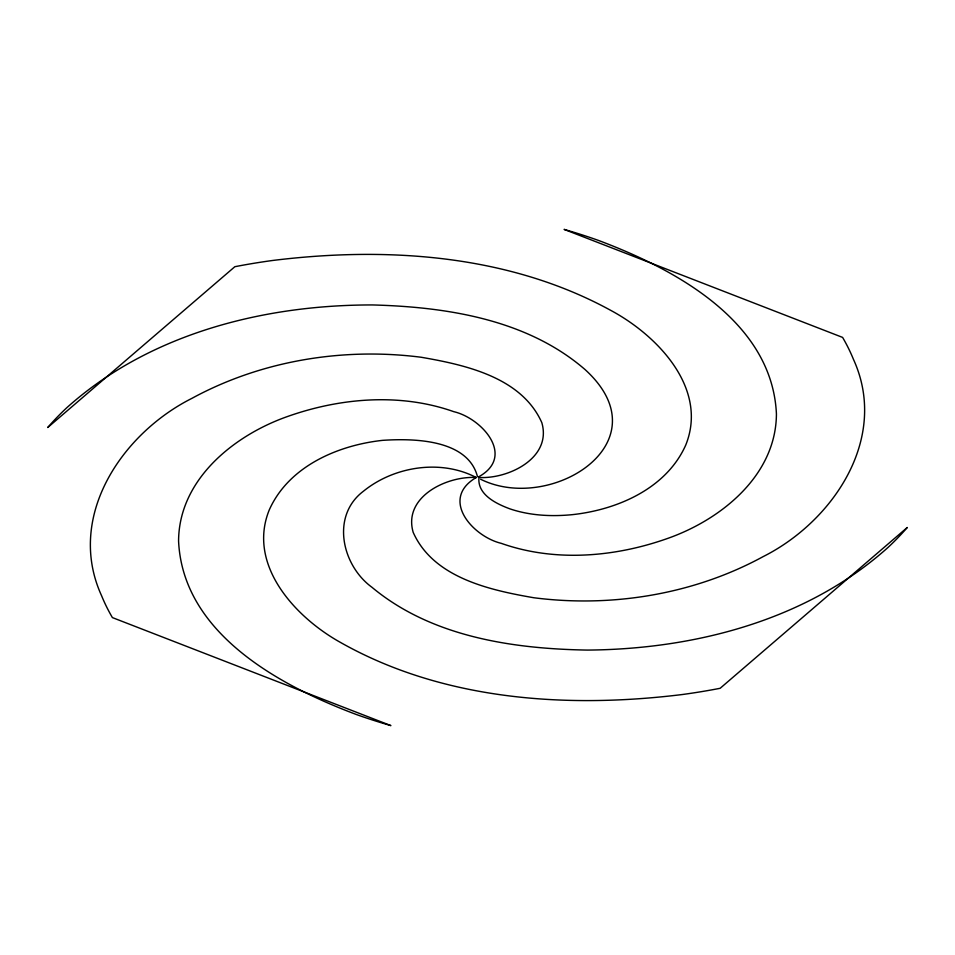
<?xml version="1.0" encoding="UTF-8"?>
<svg xmlns="http://www.w3.org/2000/svg" width="955" height="955" viewBox="0 0 955 955"><rect width="100%" height="100%" fill="white"/><g stroke="black" fill="none" stroke-linecap="round" stroke-linejoin="round"><path stroke-width="1.43" d="M476.235 477.512C439.396 499.095 472.821 536.531 501.196 543.323C554.783 562.292 614.745 557.195 667.652 538.429C721.18 519.58 776.081 475.435 776.427 414.004C772.225 321.19 674.624 269 598.367 240.385A418.923 241.866 0 0 0 564.095 229.391L842.608 337.413A418.923 241.866 0 0 1 853.376 359.175C889.451 438.011 833.273 521.37 763.117 556.634C693.748 594.404 611.928 607.774 533.833 597.746C489.521 590.083 433.379 577.703 413.181 532.353C402.843 496.815 446.868 475.745 476.235 477.512C440.852 458.997 394.129 466.303 363.485 491.18C330.657 515.867 341.854 565.396 371.961 587.289C431.326 636.782 512.537 648.839 587.48 650.08C694.715 649.233 806.915 620.284 888.198 547.287A418.923 241.866 0 0 0 907.25 527.494L720.154 688.292A418.923 241.866 0 0 1 682.443 694.512C567.33 708.717 443.263 700.576 340.434 642.405C295.513 617.419 246.951 565.133 269.215 510.03C288.553 466.47 337.557 445.281 382.489 440.362C413.551 438.261 467.747 439.169 477.476 476.605L478.479 476.927C516.094 456.383 481.798 418.171 453.804 411.677C400.217 392.708 340.255 397.805 287.348 416.571C233.82 435.42 178.919 479.565 178.573 540.996C182.775 633.81 280.376 686 356.633 714.615A418.923 241.866 0 0 0 390.905 725.609L112.392 617.587A418.923 241.866 0 0 1 101.624 595.825C65.549 516.989 121.727 433.63 191.883 398.366C261.252 360.596 343.072 347.226 421.167 357.254C465.479 364.917 521.621 377.297 541.819 422.647C552.145 458.102 508.299 479.183 478.968 477.488C477.118 494.666 496.409 503.87 510.018 508.896C530.037 515.64 551.608 516.715 572.511 514.638C617.443 509.719 666.447 488.53 685.786 444.97C708.467 388.315 657.327 335.432 611.105 310.566C508.776 254.364 386.441 246.366 272.557 260.488A418.923 241.866 0 0 0 234.846 266.708L47.75 427.506A418.923 241.866 0 0 1 66.802 407.713C149.374 333.653 263.604 304.824 372.45 304.943C446.546 306.913 527.041 319.4 584.949 369.466C665.456 442.547 550.259 514.005 480.628 479.231"/></g></svg>
